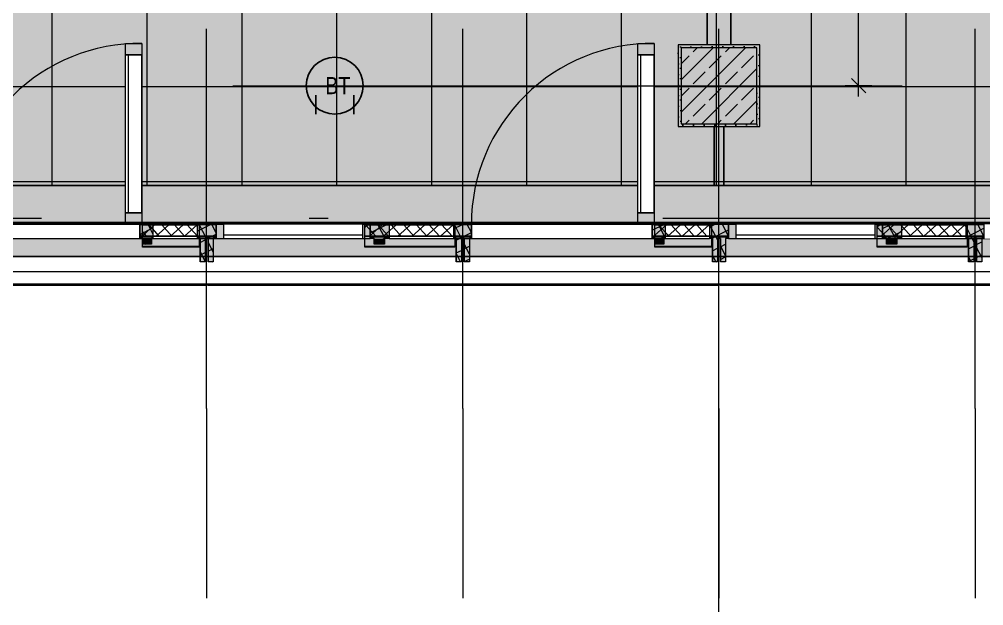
# Model space of a CAD drawing. Header units: metres. Extents: x -22.4 to 53.1, y 133.6 to 157.9.
# Drawn here: x 10.88 to 15.96, y 135.8 to 138.89 of the extents above; entities that cross this region are included whole.
import ezdxf

# ---------------------------------------------------------------- set-up
doc = ezdxf.new("R2010")
doc.units = ezdxf.units.M
doc.header["$MEASUREMENT"] = 0
for name, pattern in [('Achse', [0.0023, 0.0015, -0.0008]), ('Strichlinie_ eng', [0.0023, 0.0015, -0.0008]), ('Strichpunktlinie', [0.006703, 0.003528, -0.001764, 0, -0.001411]), ('Wipeout_Contour', [1, 0, -1])]:
    doc.linetypes.add(name, pattern=pattern)
for name, color, linetype in [('00  Raster', 7, 'Continuous'), ('00  Raster Ausbau', 7, 'Continuous'), ('10  Fassade', 7, 'Continuous'), ('10  Fassade_Deckschraffur', 7, 'Continuous'), ('10  Fassade_Schnittschraffur', 7, 'Continuous'), ('10  Stützen', 7, 'Continuous'), ('10  Stützen_Schnittschraffur', 7, 'Continuous'), ('10  Wand Massiv_Deckschraffur', 7, 'Continuous'), ('10  Wand Massiv_Fenster', 7, 'Continuous'), ('20  TGA - Revi+BT', 7, 'Continuous'), ('40 Bemaßung 1_ 50 Bodenspiegel', 7, 'Continuous'), ('Neubau_20  Boden Aufbauten', 7, 'Continuous'), ('Neubau_20  Boden Aufbauten_Deckschraffur', 7, 'Continuous'), ('Neubau_20  TGA - Revi+BT', 7, 'Continuous'), ('Neubau_20  Wand Leichtbau', 7, 'Continuous'), ('Neubau_20  Wand Leichtbau_Schnittschraffur', 7, 'Continuous'), ('Neubau_20 Wand Leichtbau MIETERAUSBAU', 7, 'Continuous'), ('Neubau_20 Wand Leichtbau MIETERAUSBAU_Schnittschraffur', 7, 'Continuous')]:
    doc.layers.add(name, color=color, linetype=linetype)
doc.styles.add('ERSTELLTER_STIL_2', font='')
doc.styles.get('ERSTELLTER_STIL_2').set_extended_font_data('Arial Narrow')
pattern_1 = [(41.86749, (-110.10794, 75.264664), (-0.033370506, 0.037234518), []), (131.86749, (-110.10794, 75.264664), (0.037234518, 0.033370506), [])]
pattern_2 = [(26.86749, (-110.10794, 75.264664), (-0.027115717, 0.053523246), []), (116.86749, (-110.10794, 75.264664), (0.053523246, 0.027115717), [])]

msp = doc.modelspace()

# ---------------------------------------------------------------- hatches: boundary and pattern name
at = {"layer": '10  Stützen_Schnittschraffur', "linetype": 'Continuous', "lineweight": 0, "true_color": 0xffffff}
h = msp.add_hatch(color=7, dxfattribs=at)
h.paths.add_polyline_path([(14.3534, 138.7549), (14.3534, 138.3249), (14.7834, 138.3249), (14.7834, 138.7549), (14.6309, 138.7549), (14.5059, 138.7549)])
h.paths.add_polyline_path([(14.3684, 138.3399), (14.3684, 138.7399), (14.7684, 138.7399), (14.7684, 138.3399)], flags=0)
at = {"layer": '10  Stützen_Schnittschraffur', "linetype": 'Continuous', "lineweight": 13, "true_color": 0x000100}
h = msp.add_hatch(dxfattribs=at)
h.set_pattern_fill('Gips_0001', color=98, style=0, pattern_type=2)
h.set_pattern_definition([(26.86749, (-110.107942, 75.264664), (-0.0112982155, 0.0223013526), [0, -0.025])])
h.paths.add_polyline_path([(14.3534, 138.7549), (14.3534, 138.3249), (14.7834, 138.3249), (14.7834, 138.7549), (14.6309, 138.7549), (14.5059, 138.7549)])
h.paths.add_polyline_path([(14.3684, 138.3399), (14.3684, 138.7399), (14.7684, 138.7399), (14.7684, 138.3399)], flags=0)
at = {"layer": '10  Stützen_Schnittschraffur', "linetype": 'Continuous', "lineweight": 0, "true_color": 0xffffff}
msp.add_hatch(color=7, dxfattribs=at).paths.add_polyline_path([(14.3684, 138.3399), (14.7684, 138.3399), (14.7684, 138.7399), (14.3684, 138.7399)])
at = {"layer": '10  Stützen_Schnittschraffur', "linetype": 'Continuous', "lineweight": 13, "true_color": 0x000100}
h = msp.add_hatch(dxfattribs=at)
h.set_pattern_fill('Beton__Stahlbeton_0001', color=98, style=0, pattern_type=2)
h.set_pattern_definition([(225, (14.36843, 138.73991), (-0.084853, 0.084853), []), (225, (14.326, 138.78233), (-0.084853, 0.084853), [0.09, -0.03])])
h.paths.add_polyline_path([(14.3684, 138.3399), (14.7684, 138.3399), (14.7684, 138.7399), (14.3684, 138.7399)])
at = {"layer": 'Neubau_20  Boden Aufbauten_Deckschraffur', "linetype": 'Continuous', "lineweight": 0, "true_color": 0xffffff}
msp.add_hatch(color=7, dxfattribs=at).paths.add_polyline_path([(-1.6166, 143.8049), (-1.6166, 143.7049), (4.5184, 143.7049), (4.5184, 143.6799), (7.7559, 143.6799), (7.7559, 143.7049), (7.8809, 143.7049), (7.8809, 138.3249), (7.8434, 138.3249), (7.8434, 138.0149), (7.8809, 138.0149), (7.9772, 138.0149), (24.6034, 138.0149), (24.6034, 140.5199), (24.0034, 140.5199), (24.0034, 143.7899), (30.6509, 143.7899), (30.6509, 143.8049)])
at = {"layer": 'Neubau_20  Boden Aufbauten_Deckschraffur', "linetype": 'Continuous', "lineweight": 18}
h = msp.add_hatch(dxfattribs=at)
h.set_pattern_fill('Verband__Quadrat__50x50__4D', color=6, style=0, pattern_type=2)
h.set_pattern_definition([(360, (14.0547, 142.5352), (2e-07, 0.5), []), (90, (14.0547, 142.5352), (-0.5, 2e-07), [])])
h.paths.add_polyline_path([(-1.6166, 143.8049), (-1.6166, 143.7049), (4.5184, 143.7049), (4.5184, 143.6799), (7.7559, 143.6799), (7.7559, 143.7049), (7.8809, 143.7049), (7.8809, 138.3249), (7.8434, 138.3249), (7.8434, 138.0149), (7.8809, 138.0149), (7.9772, 138.0149), (24.6034, 138.0149), (24.6034, 140.5199), (24.0034, 140.5199), (24.0034, 143.7899), (30.6509, 143.7899), (30.6509, 143.8049)])
at = {"layer": 'Neubau_20 Wand Leichtbau MIETERAUSBAU_Schnittschraffur', "linetype": 'Continuous', "lineweight": 18}
msp.add_hatch(color=9, dxfattribs=at).paths.add_polyline_path([(14.5059, 143.6799), (14.5059, 138.7549), (14.6309, 138.7549), (14.6309, 143.6799)])

# ---------------------------------------------------------------- linework, layer by layer
at = {"layer": '00  Raster Ausbau', "color": 251, "linetype": 'Achse', "lineweight": 18, "ltscale": 1000, "true_color": 0x5f5f5f}
for p, q in [((11.8684, 136.8399), (11.8684, 135.8399)), ((14.5684, 136.8399), (14.5684, 135.8399))]:
    msp.add_line(p, q, dxfattribs=at)
at = {"layer": '00  Raster Ausbau', "color": 9, "linetype": 'Achse', "lineweight": 18, "ltscale": 1000}
for p, q in [((13.2184, 136.8399), (13.2184, 135.8399)), ((15.9184, 136.8399), (15.9184, 135.8399))]:
    msp.add_line(p, q, dxfattribs=at)
at = {"layer": '10  Stützen', "color": 7, "linetype": 'Continuous', "lineweight": 13, "ltscale": 1000, "flags": 128}
msp.add_lwpolyline([(14.5059, 138.7549), (14.3534, 138.7549), (14.3534, 138.3249), (14.7834, 138.3249), (14.7834, 138.7549), (14.6309, 138.7549)], dxfattribs=at)
msp.add_lwpolyline([(14.3684, 138.3399), (14.7684, 138.3399), (14.7684, 138.7399), (14.3684, 138.7399)], close=True, dxfattribs=at)
at = {"layer": '40 Bemaßung 1_ 50 Bodenspiegel', "color": 7, "linetype": 'Continuous', "lineweight": 13, "ltscale": 1000}
for p, q in [((15.3039, 138.5399), (15.3039, 144.1049)), ((15.2664, 138.5774), (15.3414, 138.5024)), ((15.3742, 138.5399), (15.2336, 138.5399)), ((15.3039, 138.4837), (15.3039, 138.5399))]:
    msp.add_line(p, q, dxfattribs=at)
at = {"layer": 'Neubau_20  Boden Aufbauten', "color": 7, "linetype": 'Continuous', "lineweight": 13, "ltscale": 1000, "flags": 128}
msp.add_lwpolyline([(-1.6166, 143.8049), (-1.6166, 143.7049), (4.5184, 143.7049), (4.5184, 143.6799), (7.7559, 143.6799), (7.7559, 143.7049), (7.8809, 143.7049), (7.8809, 138.3249), (7.8434, 138.3249), (7.8434, 138.0149), (7.8809, 138.0149), (7.9772, 138.0149), (24.6034, 138.0149), (24.6034, 140.5199), (24.0034, 140.5199), (24.0034, 143.7899), (30.6509, 143.7899), (30.6509, 143.8049)], close=True, dxfattribs=at)
at = {"layer": 'Neubau_20  TGA - Revi+BT', "color": 1, "linetype": 'Continuous', "lineweight": 25, "ltscale": 1000}
for p, q in [((12.4434, 138.3899), (12.4434, 138.4899)), ((12.6434, 138.3899), (12.6434, 138.4899))]:
    msp.add_line(p, q, dxfattribs=at)
msp.add_circle((12.5434, 138.5399), 0.15, dxfattribs=at)
at = {"layer": 'Neubau_20 Wand Leichtbau MIETERAUSBAU', "color": 7, "linetype": 'Continuous', "lineweight": 25, "ltscale": 1000, "flags": 128}
for points in [[(14.6309, 138.7549), (14.6309, 143.8049)], [(14.5059, 143.6799), (14.5059, 138.7549)]]:
    msp.add_lwpolyline(points, dxfattribs=at)
at = {"layer": 'Neubau_20 Wand Leichtbau MIETERAUSBAU', "color": 7, "linetype": 'Continuous', "lineweight": 13, "ltscale": 1000, "flags": 128}
msp.add_lwpolyline([(14.6309, 138.7549), (14.5059, 138.7549)], dxfattribs=at)

# ---------------------------------------------------------------- texts
at = {"layer": '20  TGA - Revi+BT', "color": 1, "linetype": 'Continuous', "lineweight": 25, "insert": (12.6253, 138.5404), "char_height": 0.09, "attachment_point": 6, "rotation": 359.9998, "style": 'ERSTELLTER_STIL_2'}
msp.add_mtext('\\A1;{\\pqr;\\fArial Narrow|b0|i0|c0|p38;BT }', dxfattribs=at)

# ---------------------------------------------------------------- wipeouts: each hides what was drawn before it
at = {"color": 254, "linetype": 'Wipeout_Contour', "lineweight": 0, "ltscale": 555.427283}
msp.add_wipeout([(24.6034, 137.7447), (3.8184, 137.7447), (3.8184, 137.7417), (24.6034, 137.7417)], dxfattribs=at).dxf.layer = '10  Fassade_Deckschraffur'
at = {"color": 254, "linetype": 'Wipeout_Contour', "lineweight": 0, "ltscale": 554.568883}
msp.add_wipeout([(24.6034, 137.5599), (3.8184, 137.5599), (3.8184, 137.4939), (24.6034, 137.4939)], dxfattribs=at).dxf.layer = '10  Fassade_Deckschraffur'

# ---------------------------------------------------------------- next in the draw order: linework, layer by layer
at = {"layer": '10  Fassade', "color": 7, "linetype": 'Continuous', "lineweight": 18, "ltscale": 1000, "flags": 128}
msp.add_lwpolyline([(24.6034, 137.4939), (3.8184, 137.4939)], dxfattribs=at)

# ---------------------------------------------------------------- next in the draw order: wipeouts: each hides what was drawn before it
at = {"color": 254, "linetype": 'Wipeout_Contour', "lineweight": 0, "ltscale": 556.117024}
msp.add_wipeout([(24.6034, 138.0149), (3.8184, 138.0149), (3.8184, 137.8193), (24.6034, 137.8193)], dxfattribs=at).dxf.layer = '10  Fassade_Deckschraffur'
at = {"color": 254, "linetype": 'Wipeout_Contour', "lineweight": 0, "ltscale": 555.06051}
msp.add_wipeout([(3.8184, 137.7417), (3.8184, 137.5599), (24.6034, 137.5599), (24.6034, 137.7417)], dxfattribs=at).dxf.layer = '10  Fassade_Deckschraffur'

# ---------------------------------------------------------------- next in the draw order: hatches: boundary and pattern name
at = {"layer": '10  Fassade', "linetype": 'Continuous', "lineweight": 0, "true_color": 0xffffff}
for points in [[(11.8284, 137.6899), (11.8284, 137.6929), (11.5294, 137.6929), (11.5294, 137.6899)], [(13.1759, 137.6899), (13.1759, 137.6929), (12.7024, 137.6929), (12.7024, 137.6899)], [(14.5284, 137.6899), (14.5284, 137.6929), (14.2294, 137.6929), (14.2294, 137.6899)], [(15.8759, 137.6899), (15.8759, 137.6929), (15.4024, 137.6929), (15.4024, 137.6899)]]:
    msp.add_hatch(color=7, dxfattribs=at).paths.add_polyline_path(points)
at = {"layer": 'Neubau_20  Wand Leichtbau_Schnittschraffur', "linetype": 'Continuous', "lineweight": 18}
msp.add_hatch(color=9, dxfattribs=at).paths.add_polyline_path([(14.5434, 138.3249), (14.5434, 138.0149), (14.5934, 138.0149), (14.5934, 138.3249)])

# ---------------------------------------------------------------- next in the draw order: linework, layer by layer
at = {"layer": '10  Fassade', "color": 7, "linetype": 'Continuous', "lineweight": 13, "ltscale": 1000}
for p, q in [((11.5774, 137.7049), (11.5294, 137.7049)), ((12.8054, 137.7049), (12.7514, 137.7049)), ((14.2774, 137.7049), (14.2294, 137.7049)), ((15.5054, 137.7049), (15.4514, 137.7049)), ((11.8609, 137.6124), (11.8334, 137.6124)), ((11.9034, 137.6124), (11.8759, 137.6124)), ((13.2109, 137.6124), (13.1834, 137.6124)), ((13.2534, 137.6124), (13.2259, 137.6124)), ((14.5609, 137.6124), (14.5334, 137.6124)), ((14.6034, 137.6124), (14.5759, 137.6124)), ((15.9109, 137.6124), (15.8834, 137.6124)), ((15.9534, 137.6124), (15.9259, 137.6124))]:
    msp.add_line(p, q, dxfattribs=at)
at = {"layer": '10  Fassade', "color": 7, "linetype": 'Continuous', "lineweight": 18, "ltscale": 1000, "flags": 128}
for points in [[(24.6034, 138.0149), (3.8184, 138.0149)], [(24.6034, 137.5599), (3.8184, 137.5599)]]:
    msp.add_lwpolyline(points, dxfattribs=at)
at = {"layer": '10  Fassade', "color": 7, "linetype": 'Strichlinie_ eng', "lineweight": 18, "ltscale": 1000, "flags": 128}
for points in [[(11.5774, 137.7049), (11.5294, 137.7049)], [(12.8054, 137.7049), (12.7514, 137.7049)], [(14.2774, 137.7049), (14.2294, 137.7049)], [(15.5054, 137.7049), (15.4514, 137.7049)], [(11.8609, 137.6124), (11.8334, 137.6124)], [(11.9034, 137.6124), (11.8759, 137.6124)], [(13.2109, 137.6124), (13.1834, 137.6124)], [(13.2534, 137.6124), (13.2259, 137.6124)], [(14.5609, 137.6124), (14.5334, 137.6124)], [(14.6034, 137.6124), (14.5759, 137.6124)], [(15.9109, 137.6124), (15.8834, 137.6124)], [(15.9534, 137.6124), (15.9259, 137.6124)]]:
    msp.add_lwpolyline(points, dxfattribs=at)
at = {"layer": '10  Fassade', "color": 7, "linetype": 'Continuous', "lineweight": 18, "ltscale": 1000, "flags": 128}
for points in [[(11.8284, 137.6899), (11.5294, 137.6899), (11.5294, 137.6929), (11.8284, 137.6929)], [(13.1759, 137.6899), (12.7024, 137.6899), (12.7024, 137.6929), (13.1759, 137.6929)], [(14.5284, 137.6899), (14.2294, 137.6899), (14.2294, 137.6929), (14.5284, 137.6929)], [(15.8759, 137.6899), (15.4024, 137.6899), (15.4024, 137.6929), (15.8759, 137.6929)]]:
    msp.add_lwpolyline(points, close=True, dxfattribs=at)
at = {"layer": '10  Wand Massiv_Fenster', "color": 7, "linetype": 'Continuous', "lineweight": 25, "ltscale": 1000}
for p, q in [((24.6034, 138.0149), (3.8184, 138.0149)), ((24.6034, 137.6399), (3.8184, 137.6399))]:
    msp.add_line(p, q, dxfattribs=at)
at = {"layer": 'Neubau_20  Wand Leichtbau', "color": 7, "linetype": 'Continuous', "lineweight": 25, "ltscale": 1000, "flags": 128}
for points in [[(14.5434, 138.3249), (14.5434, 138.0149)], [(14.5934, 138.0149), (14.5934, 138.3249)]]:
    msp.add_lwpolyline(points, dxfattribs=at)
at = {"layer": 'Neubau_20  Wand Leichtbau', "color": 7, "linetype": 'Continuous', "lineweight": 13, "ltscale": 1000, "flags": 128}
msp.add_lwpolyline([(14.5434, 138.0149), (14.5934, 138.0149)], dxfattribs=at)

# ---------------------------------------------------------------- next in the draw order: wipeouts: each hides what was drawn before it
at = {"color": 254, "linetype": 'Wipeout_Contour', "lineweight": 0, "ltscale": 555.566818}
msp.add_wipeout([(24.6034, 137.8089), (3.8184, 137.8089), (3.8184, 137.7479), (24.6034, 137.7479)], dxfattribs=at).dxf.layer = '10  Fassade_Deckschraffur'
at = {"color": 254, "linetype": 'Wipeout_Contour', "lineweight": 0, "ltscale": 551.602805}
msp.add_wipeout([(11.8632, 137.4939), (9.1732, 137.4939), (9.1732, 137.4899), (11.8632, 137.4899)], dxfattribs=at).dxf.layer = '10  Fassade_Deckschraffur'

# ---------------------------------------------------------------- next in the draw order: linework, layer by layer
at = {"layer": '10  Fassade', "color": 7, "linetype": 'Continuous', "lineweight": 13, "ltscale": 1000}
for p, q in [((11.8759, 137.7349), (11.8609, 137.7349)), ((11.8609, 137.7349), (11.8609, 137.6124)), ((11.8759, 137.7349), (11.8759, 137.6124)), ((13.2109, 137.7349), (13.2109, 137.6124)), ((13.2259, 137.7349), (13.2259, 137.6124)), ((14.5759, 137.7349), (14.5609, 137.7349)), ((14.5609, 137.7349), (14.5609, 137.6124)), ((14.5759, 137.7349), (14.5759, 137.6124)), ((15.9109, 137.7349), (15.9109, 137.6124)), ((15.9259, 137.7349), (15.9259, 137.6124))]:
    msp.add_line(p, q, dxfattribs=at)
at = {"layer": '10  Fassade', "color": 7, "linetype": 'Continuous', "lineweight": 18, "ltscale": 1000, "flags": 128}
for points in [[(24.6034, 137.7479), (3.8184, 137.7479)], [(24.6034, 137.7447), (3.8184, 137.7447)], [(24.6034, 137.7417), (3.8184, 137.7417)]]:
    msp.add_lwpolyline(points, dxfattribs=at)
at = {"layer": '10  Fassade', "color": 7, "linetype": 'Strichlinie_ eng', "lineweight": 18, "ltscale": 1000, "flags": 128}
for points in [[(3.8184, 137.7349), (4.6804, 137.7349), (5.1184, 137.7349), (6.1509, 137.7349), (6.4684, 137.7349), (7.3804, 137.7349), (7.8184, 137.7349), (8.8509, 137.7349), (9.1684, 137.7349), (10.0804, 137.7349), (10.5184, 137.7349), (11.5509, 137.7349), (11.8684, 137.7349), (12.7804, 137.7349), (13.2184, 137.7349), (14.2509, 137.7349), (14.5684, 137.7349), (15.4804, 137.7349), (15.9184, 137.7349), (16.9509, 137.7349), (17.2684, 137.7349), (18.1804, 137.7349), (18.6184, 137.7349), (19.6509, 137.7349), (19.9684, 137.7349), (20.8804, 137.7349), (21.3184, 137.7349), (22.3509, 137.7349), (22.6684, 137.7349), (23.5804, 137.7349), (24.0184, 137.7349), (24.6034, 137.7349)], [(11.5294, 137.7049), (11.5294, 137.7349)], [(11.5774, 137.7349), (11.5774, 137.7049)], [(11.8334, 137.6124), (11.8334, 137.7349)], [(11.8609, 137.7349), (11.8609, 137.6124)], [(11.8759, 137.6124), (11.8759, 137.7349)], [(11.9034, 137.7349), (11.9034, 137.6124)], [(12.7514, 137.7049), (12.7514, 137.7349)], [(12.8054, 137.7349), (12.8054, 137.7049)], [(13.1834, 137.6124), (13.1834, 137.7349)], [(13.2109, 137.7349), (13.2109, 137.6124)], [(13.2259, 137.6124), (13.2259, 137.7349)], [(13.2534, 137.7349), (13.2534, 137.6124)], [(14.2294, 137.7049), (14.2294, 137.7349)], [(14.2774, 137.7349), (14.2774, 137.7049)], [(14.5334, 137.6124), (14.5334, 137.7349)], [(14.5609, 137.7349), (14.5609, 137.6124)], [(14.5759, 137.6124), (14.5759, 137.7349)], [(14.6034, 137.7349), (14.6034, 137.6124)], [(15.4514, 137.7049), (15.4514, 137.7349)], [(15.5054, 137.7349), (15.5054, 137.7049)], [(15.8834, 137.6124), (15.8834, 137.7349)], [(15.9109, 137.7349), (15.9109, 137.6124)], [(15.9259, 137.6124), (15.9259, 137.7349)], [(15.9534, 137.7349), (15.9534, 137.6124)]]:
    msp.add_lwpolyline(points, dxfattribs=at)
at = {"layer": '10  Fassade', "color": 7, "linetype": 'Continuous', "lineweight": 13, "ltscale": 1000, "flags": 128}
for points in [[(13.2259, 137.7349), (13.2184, 137.7349), (13.2109, 137.7349)], [(15.9259, 137.7349), (15.9184, 137.7349), (15.9109, 137.7349)]]:
    msp.add_lwpolyline(points, dxfattribs=at)

# ---------------------------------------------------------------- next in the draw order: wipeouts: each hides what was drawn before it
at = {"color": 254, "linetype": 'Wipeout_Contour', "lineweight": 0, "ltscale": 555.697817}
msp.add_wipeout([(3.8184, 137.8089), (24.6034, 137.8089), (24.6034, 137.8139), (3.8184, 137.8139)], dxfattribs=at).dxf.layer = '10  Fassade_Deckschraffur'
at = {"color": 254, "linetype": 'Wipeout_Contour', "lineweight": 0, "ltscale": 552.531047}
msp.add_wipeout([(14.5632, 137.4939), (11.8732, 137.4939), (11.8732, 137.4899), (14.5632, 137.4899)], dxfattribs=at).dxf.layer = '10  Fassade_Deckschraffur'

# ---------------------------------------------------------------- next in the draw order: linework, layer by layer
at = {"layer": '10  Fassade', "color": 7, "linetype": 'Continuous', "lineweight": 25, "ltscale": 1000, "flags": 128}
for points in [[(9.1732, 137.4939), (11.8632, 137.4939)], [(9.1732, 137.4899), (11.8632, 137.4899)], [(11.8632, 137.4899), (11.8632, 137.4939)], [(11.8732, 137.4899), (11.8732, 137.4939)]]:
    msp.add_lwpolyline(points, dxfattribs=at)

# ---------------------------------------------------------------- next in the draw order: wipeouts: each hides what was drawn before it
at = {"color": 254, "linetype": 'Wipeout_Contour', "lineweight": 0, "ltscale": 555.718507}
msp.add_wipeout([(3.8184, 137.8193), (3.8184, 137.8139), (24.6034, 137.8139), (24.6034, 137.8193)], dxfattribs=at).dxf.layer = '10  Fassade_Deckschraffur'
at = {"color": 254, "linetype": 'Wipeout_Contour', "lineweight": 0, "ltscale": 553.668424}
msp.add_wipeout([(17.2632, 137.4939), (14.5732, 137.4939), (14.5732, 137.4899), (17.2632, 137.4899)], dxfattribs=at).dxf.layer = '10  Fassade_Deckschraffur'

# ---------------------------------------------------------------- next in the draw order: hatches: boundary and pattern name
at = {"layer": '10  Wand Massiv_Deckschraffur', "linetype": 'Continuous', "lineweight": 0, "true_color": 0xffffff}
msp.add_hatch(color=7, dxfattribs=at).paths.add_polyline_path([(3.8184, 137.6399), (24.6034, 137.6399), (24.6034, 137.8399), (24.6034, 138.0149), (3.8184, 138.0149), (3.8184, 137.8399)])

# ---------------------------------------------------------------- next in the draw order: linework, layer by layer
at = {"layer": '00  Raster', "color": 5, "linetype": 'Strichpunktlinie', "lineweight": 13, "ltscale": 1000}
msp.add_line((14.5684, 133.7291), (14.5684, 155.8899), dxfattribs=at)
at = {"layer": '00  Raster Ausbau', "color": 251, "linetype": 'Achse', "lineweight": 18, "ltscale": 1000, "true_color": 0x5f5f5f}
for p, q in [((11.8684, 137.8399), (11.8684, 138.8399)), ((14.5684, 137.8399), (14.5684, 138.8399)), ((11.8684, 136.8399), (11.8684, 137.8399)), ((14.5684, 136.8399), (14.5684, 137.8399))]:
    msp.add_line(p, q, dxfattribs=at)
at = {"layer": '00  Raster Ausbau', "color": 9, "linetype": 'Achse', "lineweight": 18, "ltscale": 1000}
for p, q in [((13.2184, 137.8399), (13.2184, 138.8399)), ((15.9184, 137.8399), (15.9184, 138.8399)), ((13.2184, 136.8399), (13.2184, 137.8399)), ((15.9184, 136.8399), (15.9184, 137.8399))]:
    msp.add_line(p, q, dxfattribs=at)
at = {"layer": '10  Fassade', "color": 7, "linetype": 'Strichpunktlinie', "lineweight": 13, "ltscale": 1000}
msp.add_line((24.6034, 137.8399), (3.8184, 137.8399), dxfattribs=at)
at = {"layer": '10  Fassade', "color": 7, "linetype": 'Continuous', "lineweight": 18, "ltscale": 1000, "flags": 128}
for points in [[(24.6034, 137.8193), (3.8184, 137.8193)], [(24.6034, 137.8139), (3.8184, 137.8139)], [(24.6034, 137.8089), (3.8184, 137.8089)]]:
    msp.add_lwpolyline(points, dxfattribs=at)
at = {"layer": '10  Fassade', "color": 7, "linetype": 'Strichlinie_ eng', "lineweight": 18, "ltscale": 1000, "flags": 128}
msp.add_lwpolyline([(3.8184, 137.8099), (4.6804, 137.8099), (5.1184, 137.8099), (6.1509, 137.8099), (6.4684, 137.8099), (7.3804, 137.8099), (7.8184, 137.8099), (8.8509, 137.8099), (9.1684, 137.8099), (10.0804, 137.8099), (10.5184, 137.8099), (11.5509, 137.8099), (11.8684, 137.8099), (12.7804, 137.8099), (13.2184, 137.8099), (14.2509, 137.8099), (14.5684, 137.8099), (15.4804, 137.8099), (15.9184, 137.8099), (16.9509, 137.8099), (17.2684, 137.8099), (18.1804, 137.8099), (18.6184, 137.8099), (19.6509, 137.8099), (19.9684, 137.8099), (20.8804, 137.8099), (21.3184, 137.8099), (22.3509, 137.8099), (22.6684, 137.8099), (23.5804, 137.8099), (24.0184, 137.8099), (24.6034, 137.8099)], dxfattribs=at)
at = {"layer": '10  Fassade', "color": 7, "linetype": 'Continuous', "lineweight": 25, "ltscale": 1000, "flags": 128}
for points in [[(11.8732, 137.4939), (14.5632, 137.4939)], [(11.8732, 137.4899), (14.5632, 137.4899)], [(14.5632, 137.4899), (14.5632, 137.4939)], [(14.5732, 137.4939), (17.2632, 137.4939)], [(14.5732, 137.4899), (14.5732, 137.4939)], [(14.5732, 137.4899), (17.2632, 137.4899)]]:
    msp.add_lwpolyline(points, dxfattribs=at)

# ---------------------------------------------------------------- next in the draw order: wipeouts: each hides what was drawn before it
at = {"color": 254, "linetype": 'Wipeout_Contour', "lineweight": 0, "ltscale": 552.862385}
msp.add_wipeout([(11.5164, 137.8099), (10.5634, 137.8099), (10.5634, 137.7349), (11.5164, 137.7349)], dxfattribs=at).dxf.layer = '10  Fassade_Deckschraffur'
at = {"color": 254, "linetype": 'Wipeout_Contour', "lineweight": 0, "ltscale": 553.077528}
msp.add_wipeout([(11.8184, 137.8099), (11.5854, 137.8099), (11.5854, 137.7349), (11.8184, 137.7349)], dxfattribs=at).dxf.layer = '10  Fassade_Deckschraffur'
at = {"color": 254, "linetype": 'Wipeout_Contour', "lineweight": 0, "ltscale": 553.295611}
msp.add_wipeout([(12.7304, 137.8099), (11.9184, 137.8099), (11.9184, 137.7349), (12.7304, 137.7349)], dxfattribs=at).dxf.layer = '10  Fassade_Deckschraffur'
at = {"color": 254, "linetype": 'Wipeout_Contour', "lineweight": 0, "ltscale": 553.541045}
msp.add_wipeout([(13.1684, 137.8099), (12.8304, 137.8099), (12.8304, 137.7349), (13.1684, 137.7349)], dxfattribs=at).dxf.layer = '10  Fassade_Deckschraffur'
at = {"color": 254, "linetype": 'Wipeout_Contour', "lineweight": 0, "ltscale": 553.82952}
msp.add_wipeout([(14.2164, 137.8099), (13.2634, 137.8099), (13.2634, 137.7349), (14.2164, 137.7349)], dxfattribs=at).dxf.layer = '10  Fassade_Deckschraffur'
at = {"color": 254, "linetype": 'Wipeout_Contour', "lineweight": 0, "ltscale": 554.096012}
msp.add_wipeout([(14.5184, 137.8099), (14.2854, 137.8099), (14.2854, 137.7349), (14.5184, 137.7349)], dxfattribs=at).dxf.layer = '10  Fassade_Deckschraffur'
at = {"color": 254, "linetype": 'Wipeout_Contour', "lineweight": 0, "ltscale": 554.362119}
msp.add_wipeout([(15.4304, 137.8099), (14.6184, 137.8099), (14.6184, 137.7349), (15.4304, 137.7349)], dxfattribs=at).dxf.layer = '10  Fassade_Deckschraffur'
at = {"color": 254, "linetype": 'Wipeout_Contour', "lineweight": 0, "ltscale": 554.659729}
msp.add_wipeout([(15.8684, 137.8099), (15.5304, 137.8099), (15.5304, 137.7349), (15.8684, 137.7349)], dxfattribs=at).dxf.layer = '10  Fassade_Deckschraffur'
at = {"color": 254, "linetype": 'Wipeout_Contour', "lineweight": 0, "ltscale": 555.005168}
msp.add_wipeout([(16.9164, 137.8099), (15.9634, 137.8099), (15.9634, 137.7349), (16.9164, 137.7349)], dxfattribs=at).dxf.layer = '10  Fassade_Deckschraffur'
at = {"color": 254, "linetype": 'Wipeout_Contour', "lineweight": 0, "ltscale": 555.051946}
msp.add_wipeout([(11.4412, 137.8699), (11.5262, 137.8699), (11.5262, 138.7025), (11.4412, 138.7025)], dxfattribs=at).dxf.layer = '10  Fassade_Schnittschraffur'
at = {"color": 254, "linetype": 'Wipeout_Contour', "lineweight": 0, "ltscale": 556.049789}
msp.add_wipeout([(14.1412, 137.8699), (14.2262, 137.8699), (14.2262, 138.7025), (14.1412, 138.7025)], dxfattribs=at).dxf.layer = '10  Fassade_Schnittschraffur'

# ---------------------------------------------------------------- next in the draw order: hatches: boundary and pattern name
at = {"layer": '10  Fassade', "linetype": 'Continuous', "lineweight": 0, "true_color": 0xffffff}
for points in [[(11.8284, 137.8079), (11.8284, 137.8099), (11.5294, 137.8099), (11.5294, 137.8079)], [(13.1759, 137.8079), (13.1759, 137.8099), (12.7024, 137.8099), (12.7024, 137.8079)], [(14.5284, 137.8079), (14.5284, 137.8099), (14.2294, 137.8099), (14.2294, 137.8079)]]:
    msp.add_hatch(color=7, dxfattribs=at).paths.add_polyline_path(points)
at = {"layer": '10  Fassade', "linetype": 'Continuous', "lineweight": 13, "true_color": 0x000100}
h = msp.add_hatch(dxfattribs=at)
h.set_pattern_fill('Dämmung__hart_2_0001', color=98, style=0, pattern_type=2)
h.set_pattern_definition(pattern_1)
h.paths.add_polyline_path([(11.8284, 137.7479), (11.8284, 137.8079), (11.5294, 137.8079), (11.5294, 137.7479)])
h = msp.add_hatch(dxfattribs=at)
h.set_pattern_fill('Dämmung__hart_2_0001', color=98, style=0, pattern_type=2)
h.set_pattern_definition(pattern_1)
h.paths.add_polyline_path([(13.1759, 137.7479), (13.1759, 137.8079), (12.7024, 137.8079), (12.7024, 137.7479)])
h = msp.add_hatch(dxfattribs=at)
h.set_pattern_fill('Dämmung__hart_2_0001', color=98, style=0, pattern_type=2)
h.set_pattern_definition(pattern_1)
h.paths.add_polyline_path([(14.5284, 137.7479), (14.5284, 137.8079), (14.2294, 137.8079), (14.2294, 137.7479)])
at = {"layer": '10  Fassade_Schnittschraffur', "linetype": 'Continuous', "lineweight": 0, "true_color": 0xffffff}
for points in [[(11.4412, 138.7025), (11.5262, 138.7025), (11.5262, 138.7625), (11.4412, 138.7625)], [(14.1412, 138.7025), (14.2262, 138.7025), (14.2262, 138.7625), (14.1412, 138.7625)], [(11.4412, 137.8099), (11.5262, 137.8099), (11.5262, 137.8699), (11.4412, 137.8699)], [(14.1412, 137.8099), (14.2262, 137.8099), (14.2262, 137.8699), (14.1412, 137.8699)], [(11.5162, 137.8099), (11.5162, 137.7349), (11.5164, 137.8099)], [(11.5164, 137.7349), (11.5294, 137.7349), (11.5774, 137.7349), (11.5854, 137.7349), (11.5854, 137.8099), (11.5164, 137.8099)], [(11.8184, 137.7349), (11.8334, 137.7349), (11.8609, 137.7349), (11.8759, 137.7349), (11.9034, 137.7349), (11.9184, 137.7349), (11.9184, 137.8099), (11.8184, 137.8099)], [(11.9184, 137.8099), (11.9184, 137.7349), (11.9186, 137.8099)], [(12.7302, 137.8099), (12.7302, 137.7349), (12.7304, 137.8099)], [(12.7304, 137.7349), (12.7514, 137.7349), (12.8054, 137.7349), (12.8304, 137.7349), (12.8304, 137.8099), (12.7304, 137.8099)], [(13.2109, 137.7349), (13.2184, 137.7349), (13.2259, 137.7349), (13.2534, 137.7349), (13.2634, 137.7349), (13.2634, 137.8099), (13.1684, 137.8099), (13.1684, 137.7349)], [(13.2634, 137.8099), (13.2634, 137.7349), (13.2636, 137.8099)], [(14.2162, 137.8099), (14.2162, 137.7349), (14.2164, 137.8099)], [(14.2164, 137.7349), (14.2294, 137.7349), (14.2774, 137.7349), (14.2854, 137.7349), (14.2854, 137.8099), (14.2164, 137.8099)], [(14.5184, 137.7349), (14.5334, 137.7349), (14.5609, 137.7349), (14.5759, 137.7349), (14.6034, 137.7349), (14.6184, 137.7349), (14.6184, 137.8099), (14.5184, 137.8099)], [(14.6184, 137.8099), (14.6184, 137.7349), (14.6186, 137.8099)], [(15.4302, 137.8099), (15.4302, 137.7349), (15.4304, 137.8099)], [(15.4304, 137.7349), (15.4514, 137.7349), (15.5054, 137.7349), (15.5304, 137.7349), (15.5304, 137.8099), (15.4304, 137.8099)], [(15.9109, 137.7349), (15.9184, 137.7349), (15.9259, 137.7349), (15.9534, 137.7349), (15.9634, 137.7349), (15.9634, 137.8099), (15.8684, 137.8099), (15.8684, 137.7349)], [(11.5294, 137.7349), (11.5294, 137.7049), (11.5774, 137.7049), (11.5774, 137.7349)], [(11.8334, 137.6124), (11.8609, 137.6124), (11.8609, 137.7349), (11.8334, 137.7349)], [(11.9034, 137.6124), (11.9034, 137.7349), (11.8759, 137.7349), (11.8759, 137.6124)], [(12.7514, 137.7049), (12.8054, 137.7049), (12.8054, 137.7349), (12.7514, 137.7349)], [(13.1834, 137.7349), (13.1834, 137.6124), (13.2109, 137.6124), (13.2109, 137.7349)], [(13.2534, 137.6124), (13.2534, 137.7349), (13.2259, 137.7349), (13.2259, 137.6124)], [(14.2294, 137.7349), (14.2294, 137.7049), (14.2774, 137.7049), (14.2774, 137.7349)], [(14.5334, 137.6124), (14.5609, 137.6124), (14.5609, 137.7349), (14.5334, 137.7349)], [(14.6034, 137.6124), (14.6034, 137.7349), (14.5759, 137.7349), (14.5759, 137.6124)], [(15.4514, 137.7049), (15.5054, 137.7049), (15.5054, 137.7349), (15.4514, 137.7349)], [(15.8834, 137.7349), (15.8834, 137.6124), (15.9109, 137.6124), (15.9109, 137.7349)], [(15.9534, 137.6124), (15.9534, 137.7349), (15.9259, 137.7349), (15.9259, 137.6124)]]:
    msp.add_hatch(color=7, dxfattribs=at).paths.add_polyline_path(points)
at = {"layer": '10  Fassade_Schnittschraffur', "linetype": 'Continuous', "lineweight": 13, "true_color": 0x000100}
h = msp.add_hatch(dxfattribs=at)
h.set_pattern_fill('Dämmung__hart_1_0001', color=98, style=0, pattern_type=2)
h.set_pattern_definition(pattern_2)
h.paths.add_polyline_path([(11.5164, 137.7349), (11.5294, 137.7349), (11.5774, 137.7349), (11.5854, 137.7349), (11.5854, 137.8099), (11.5164, 137.8099)])
h = msp.add_hatch(dxfattribs=at)
h.set_pattern_fill('Dämmung__hart_1_0001', color=98, style=0, pattern_type=2)
h.set_pattern_definition(pattern_2)
h.paths.add_polyline_path([(11.8184, 137.7349), (11.8334, 137.7349), (11.8609, 137.7349), (11.8759, 137.7349), (11.9034, 137.7349), (11.9184, 137.7349), (11.9184, 137.8099), (11.8184, 137.8099)])
h = msp.add_hatch(dxfattribs=at)
h.set_pattern_fill('Dämmung__hart_1_0001', color=98, style=0, pattern_type=2)
h.set_pattern_definition(pattern_2)
h.paths.add_polyline_path([(12.7304, 137.7349), (12.7514, 137.7349), (12.8054, 137.7349), (12.8304, 137.7349), (12.8304, 137.8099), (12.7304, 137.8099)])
h = msp.add_hatch(dxfattribs=at)
h.set_pattern_fill('Dämmung__hart_1_0001', color=98, style=0, pattern_type=2)
h.set_pattern_definition(pattern_2)
h.paths.add_polyline_path([(13.2109, 137.7349), (13.2184, 137.7349), (13.2259, 137.7349), (13.2534, 137.7349), (13.2634, 137.7349), (13.2634, 137.8099), (13.1684, 137.8099), (13.1684, 137.7349)])
h = msp.add_hatch(dxfattribs=at)
h.set_pattern_fill('Dämmung__hart_1_0001', color=98, style=0, pattern_type=2)
h.set_pattern_definition(pattern_2)
h.paths.add_polyline_path([(14.2164, 137.7349), (14.2294, 137.7349), (14.2774, 137.7349), (14.2854, 137.7349), (14.2854, 137.8099), (14.2164, 137.8099)])
h = msp.add_hatch(dxfattribs=at)
h.set_pattern_fill('Dämmung__hart_1_0001', color=98, style=0, pattern_type=2)
h.set_pattern_definition(pattern_2)
h.paths.add_polyline_path([(14.5184, 137.7349), (14.5334, 137.7349), (14.5609, 137.7349), (14.5759, 137.7349), (14.6034, 137.7349), (14.6184, 137.7349), (14.6184, 137.8099), (14.5184, 137.8099)])
h = msp.add_hatch(dxfattribs=at)
h.set_pattern_fill('Dämmung__hart_1_0001', color=98, style=0, pattern_type=2)
h.set_pattern_definition(pattern_2)
h.paths.add_polyline_path([(15.4304, 137.7349), (15.4514, 137.7349), (15.5054, 137.7349), (15.5304, 137.7349), (15.5304, 137.8099), (15.4304, 137.8099)])
h = msp.add_hatch(dxfattribs=at)
h.set_pattern_fill('Dämmung__hart_1_0001', color=98, style=0, pattern_type=2)
h.set_pattern_definition(pattern_2)
h.paths.add_polyline_path([(15.9109, 137.7349), (15.9184, 137.7349), (15.9259, 137.7349), (15.9534, 137.7349), (15.9634, 137.7349), (15.9634, 137.8099), (15.8684, 137.8099), (15.8684, 137.7349)])
h = msp.add_hatch(dxfattribs=at)
h.set_pattern_fill('Dämmung__hart_1_0001', color=98, style=0, pattern_type=2)
h.set_pattern_definition(pattern_2)
h.paths.add_polyline_path([(11.5294, 137.7349), (11.5294, 137.7049), (11.5774, 137.7049), (11.5774, 137.7349)])
h = msp.add_hatch(dxfattribs=at)
h.set_pattern_fill('Dämmung__hart_1_0001', color=98, style=0, pattern_type=2)
h.set_pattern_definition(pattern_2)
h.paths.add_polyline_path([(11.8334, 137.6124), (11.8609, 137.6124), (11.8609, 137.7349), (11.8334, 137.7349)])
h = msp.add_hatch(dxfattribs=at)
h.set_pattern_fill('Dämmung__hart_1_0001', color=98, style=0, pattern_type=2)
h.set_pattern_definition(pattern_2)
h.paths.add_polyline_path([(11.9034, 137.6124), (11.9034, 137.7349), (11.8759, 137.7349), (11.8759, 137.6124)])
h = msp.add_hatch(dxfattribs=at)
h.set_pattern_fill('Dämmung__hart_1_0001', color=98, style=0, pattern_type=2)
h.set_pattern_definition(pattern_2)
h.paths.add_polyline_path([(12.7514, 137.7049), (12.8054, 137.7049), (12.8054, 137.7349), (12.7514, 137.7349)])
h = msp.add_hatch(dxfattribs=at)
h.set_pattern_fill('Dämmung__hart_1_0001', color=98, style=0, pattern_type=2)
h.set_pattern_definition(pattern_2)
h.paths.add_polyline_path([(13.1834, 137.7349), (13.1834, 137.6124), (13.2109, 137.6124), (13.2109, 137.7349)])
h = msp.add_hatch(dxfattribs=at)
h.set_pattern_fill('Dämmung__hart_1_0001', color=98, style=0, pattern_type=2)
h.set_pattern_definition(pattern_2)
h.paths.add_polyline_path([(13.2534, 137.6124), (13.2534, 137.7349), (13.2259, 137.7349), (13.2259, 137.6124)])
h = msp.add_hatch(dxfattribs=at)
h.set_pattern_fill('Dämmung__hart_1_0001', color=98, style=0, pattern_type=2)
h.set_pattern_definition(pattern_2)
h.paths.add_polyline_path([(14.2294, 137.7349), (14.2294, 137.7049), (14.2774, 137.7049), (14.2774, 137.7349)])
h = msp.add_hatch(dxfattribs=at)
h.set_pattern_fill('Dämmung__hart_1_0001', color=98, style=0, pattern_type=2)
h.set_pattern_definition(pattern_2)
h.paths.add_polyline_path([(14.5334, 137.6124), (14.5609, 137.6124), (14.5609, 137.7349), (14.5334, 137.7349)])
h = msp.add_hatch(dxfattribs=at)
h.set_pattern_fill('Dämmung__hart_1_0001', color=98, style=0, pattern_type=2)
h.set_pattern_definition(pattern_2)
h.paths.add_polyline_path([(14.6034, 137.6124), (14.6034, 137.7349), (14.5759, 137.7349), (14.5759, 137.6124)])
h = msp.add_hatch(dxfattribs=at)
h.set_pattern_fill('Dämmung__hart_1_0001', color=98, style=0, pattern_type=2)
h.set_pattern_definition(pattern_2)
h.paths.add_polyline_path([(15.4514, 137.7049), (15.5054, 137.7049), (15.5054, 137.7349), (15.4514, 137.7349)])
h = msp.add_hatch(dxfattribs=at)
h.set_pattern_fill('Dämmung__hart_1_0001', color=98, style=0, pattern_type=2)
h.set_pattern_definition(pattern_2)
h.paths.add_polyline_path([(15.8834, 137.7349), (15.8834, 137.6124), (15.9109, 137.6124), (15.9109, 137.7349)])
h = msp.add_hatch(dxfattribs=at)
h.set_pattern_fill('Dämmung__hart_1_0001', color=98, style=0, pattern_type=2)
h.set_pattern_definition(pattern_2)
h.paths.add_polyline_path([(15.9534, 137.6124), (15.9534, 137.7349), (15.9259, 137.7349), (15.9259, 137.6124)])

# ---------------------------------------------------------------- next in the draw order: linework, layer by layer
at = {"layer": '00  Raster', "color": 7, "linetype": 'Strichpunktlinie', "lineweight": 13, "ltscale": 1000}
msp.add_line((-22.0094, 138.5399), (33.1556, 138.5399), dxfattribs=at)
at = {"layer": '10  Fassade', "color": 7, "linetype": 'Continuous', "lineweight": 18, "ltscale": 1000}
for p, q in [((11.4412, 137.8699), (11.4412, 138.7025)), ((11.4562, 137.8699), (11.4562, 138.7025)), ((11.5262, 137.8699), (11.5262, 138.7025)), ((14.1412, 137.8699), (14.1412, 138.7025)), ((14.1562, 137.8699), (14.1562, 138.7025)), ((14.2262, 137.8699), (14.2262, 138.7025))]:
    msp.add_line(p, q, dxfattribs=at)
at = {"layer": '10  Fassade', "color": 7, "linetype": 'Continuous', "lineweight": 13, "ltscale": 1000}
for p, q in [((11.5164, 137.8099), (11.5164, 137.7349)), ((11.5854, 137.8099), (11.5164, 137.8099)), ((11.5854, 137.8099), (11.5854, 137.7349)), ((11.9184, 137.8099), (11.8184, 137.8099)), ((11.8184, 137.8099), (11.8184, 137.7349)), ((11.9184, 137.8099), (11.9184, 137.7349)), ((12.7304, 137.8099), (12.7304, 137.7349)), ((12.8304, 137.8099), (12.7304, 137.8099)), ((12.8304, 137.8099), (12.8304, 137.7349)), ((13.1684, 137.8099), (13.1684, 137.7349)), ((13.2634, 137.8099), (13.1684, 137.8099)), ((13.2634, 137.8099), (13.2634, 137.7349)), ((14.2164, 137.8099), (14.2164, 137.7349)), ((14.2854, 137.8099), (14.2164, 137.8099)), ((14.2854, 137.8099), (14.2854, 137.7349)), ((14.6184, 137.8099), (14.5184, 137.8099)), ((14.5184, 137.8099), (14.5184, 137.7349)), ((14.6184, 137.8099), (14.6184, 137.7349)), ((15.5304, 137.8099), (15.4304, 137.8099)), ((15.4304, 137.8099), (15.4304, 137.7349)), ((15.5304, 137.8099), (15.5304, 137.7349)), ((15.9634, 137.8099), (15.8684, 137.8099)), ((15.8684, 137.8099), (15.8684, 137.7349)), ((15.9634, 137.8099), (15.9634, 137.7349)), ((11.5294, 137.7349), (11.5164, 137.7349)), ((11.5294, 137.7349), (11.5294, 137.7049)), ((11.5854, 137.7349), (11.5774, 137.7349)), ((11.5774, 137.7349), (11.5774, 137.7049)), ((11.8334, 137.7349), (11.8184, 137.7349)), ((11.8334, 137.7349), (11.8334, 137.6124)), ((11.9184, 137.7349), (11.9034, 137.7349)), ((11.9034, 137.7349), (11.9034, 137.6124)), ((12.7514, 137.7349), (12.7304, 137.7349)), ((12.7514, 137.7349), (12.7514, 137.7049)), ((12.8054, 137.7349), (12.8054, 137.7049)), ((12.8304, 137.7349), (12.8054, 137.7349)), ((13.1834, 137.7349), (13.1684, 137.7349)), ((13.1834, 137.7349), (13.1834, 137.6124)), ((13.2634, 137.7349), (13.2534, 137.7349)), ((13.2534, 137.7349), (13.2534, 137.6124)), ((14.2294, 137.7349), (14.2164, 137.7349)), ((14.2294, 137.7349), (14.2294, 137.7049)), ((14.2854, 137.7349), (14.2774, 137.7349)), ((14.2774, 137.7349), (14.2774, 137.7049)), ((14.5334, 137.7349), (14.5184, 137.7349)), ((14.5334, 137.7349), (14.5334, 137.6124)), ((14.6184, 137.7349), (14.6034, 137.7349)), ((14.6034, 137.7349), (14.6034, 137.6124)), ((15.4514, 137.7349), (15.4304, 137.7349)), ((15.4514, 137.7349), (15.4514, 137.7049)), ((15.5054, 137.7349), (15.5054, 137.7049)), ((15.5304, 137.7349), (15.5054, 137.7349)), ((15.8834, 137.7349), (15.8684, 137.7349)), ((15.8834, 137.7349), (15.8834, 137.6124)), ((15.9634, 137.7349), (15.9534, 137.7349)), ((15.9534, 137.7349), (15.9534, 137.6124))]:
    msp.add_line(p, q, dxfattribs=at)
at = {"layer": '10  Fassade', "color": 7, "linetype": 'Continuous', "lineweight": 18, "ltscale": 1000, "flags": 128}
for points in [[(11.4412, 138.7025), (11.4412, 138.7625), (11.5262, 138.7625), (11.5262, 138.7025)], [(14.1412, 138.7025), (14.1412, 138.7625), (14.2262, 138.7625), (14.2262, 138.7025)], [(11.4412, 137.8699), (11.4412, 138.7025), (11.5262, 138.7025), (11.5262, 137.8699)], [(14.1412, 137.8699), (14.1412, 138.7025), (14.2262, 138.7025), (14.2262, 137.8699)], [(11.4412, 137.8099), (11.4412, 137.8699), (11.5262, 137.8699), (11.5262, 137.8099)], [(14.1412, 137.8099), (14.1412, 137.8699), (14.2262, 137.8699), (14.2262, 137.8099)], [(11.5164, 137.8099), (11.5162, 137.7349)], [(11.8284, 137.8079), (11.5294, 137.8079), (11.5294, 137.8099), (11.8284, 137.8099)], [(11.8284, 137.7479), (11.5294, 137.7479), (11.5294, 137.8079), (11.8284, 137.8079)], [(11.9184, 137.7349), (11.9189, 137.7349), (11.9186, 137.8099)], [(13.1759, 137.8079), (12.7024, 137.8079), (12.7024, 137.8099), (13.1759, 137.8099)], [(13.1759, 137.7479), (12.7024, 137.7479), (12.7024, 137.8079), (13.1759, 137.8079)], [(12.7304, 137.8099), (12.7302, 137.7349)], [(13.2634, 137.7349), (13.2636, 137.8099)], [(14.2164, 137.8099), (14.2162, 137.7349)], [(14.5284, 137.8079), (14.2294, 137.8079), (14.2294, 137.8099), (14.5284, 137.8099)], [(14.5284, 137.7479), (14.2294, 137.7479), (14.2294, 137.8079), (14.5284, 137.8079)], [(14.6184, 137.7349), (14.6189, 137.7349), (14.6186, 137.8099)], [(15.4304, 137.8099), (15.4302, 137.7349)], [(11.8284, 137.6929), (11.5294, 137.6929), (11.5294, 137.7479), (11.8284, 137.7479)], [(13.1759, 137.6929), (12.7024, 137.6929), (12.7024, 137.7479), (13.1759, 137.7479)], [(14.5284, 137.6929), (14.2294, 137.6929), (14.2294, 137.7479), (14.5284, 137.7479)]]:
    msp.add_lwpolyline(points, close=True, dxfattribs=at)
for points in [[(10.5634, 137.8099), (11.5164, 137.8099)], [(11.5854, 137.8099), (11.8184, 137.8099)], [(11.9184, 137.8099), (12.7304, 137.8099)], [(12.8304, 137.8099), (13.1684, 137.8099)], [(13.2634, 137.8099), (14.2164, 137.8099)], [(14.2854, 137.8099), (14.5184, 137.8099)], [(14.6184, 137.8099), (15.4304, 137.8099)], [(15.5304, 137.8099), (15.8684, 137.8099)], [(10.5634, 137.7349), (11.5164, 137.7349)], [(11.5854, 137.7349), (11.8184, 137.7349)], [(11.9184, 137.7349), (12.7304, 137.7349)], [(12.8304, 137.7349), (13.1684, 137.7349)], [(13.2634, 137.7349), (14.2164, 137.7349)], [(14.2854, 137.7349), (14.5184, 137.7349)], [(14.6184, 137.7349), (15.4304, 137.7349)], [(15.5304, 137.7349), (15.8684, 137.7349)]]:
    msp.add_lwpolyline(points, dxfattribs=at)
at = {"layer": '10  Fassade', "color": 7, "linetype": 'Continuous', "lineweight": 13, "ltscale": 1000}
for centre in [(11.5162, 137.8099), (14.2162, 137.8099)]:
    msp.add_arc(centre, 0.9526, 89.3986, 180, dxfattribs=at)

# ---------------------------------------------------------------- next in the draw order: wipeouts: each hides what was drawn before it
at = {"color": 254, "linetype": 'Wipeout_Contour', "lineweight": 0, "ltscale": 553.295209}
msp.add_wipeout([(12.6892, 137.7349), (12.6892, 137.8099), (11.9596, 137.8099), (11.9596, 137.7349)], dxfattribs=at).dxf.layer = '10  Fassade_Deckschraffur'
at = {"color": 254, "linetype": 'Wipeout_Contour', "lineweight": 0, "ltscale": 554.36173}
msp.add_wipeout([(15.3892, 137.7349), (15.3892, 137.8099), (14.6596, 137.8099), (14.6596, 137.7349)], dxfattribs=at).dxf.layer = '10  Fassade_Deckschraffur'

# ---------------------------------------------------------------- next in the draw order: hatches: boundary and pattern name
at = {"layer": '10  Fassade', "linetype": 'Continuous', "lineweight": 0, "true_color": 0xffffff}
msp.add_hatch(color=7, dxfattribs=at).paths.add_polyline_path([(15.8759, 137.8079), (15.8759, 137.8099), (15.4024, 137.8099), (15.4024, 137.8079)])
at = {"layer": '10  Fassade', "linetype": 'Continuous', "lineweight": 13, "true_color": 0x000100}
h = msp.add_hatch(dxfattribs=at)
h.set_pattern_fill('Dämmung__hart_2_0001', color=98, style=0, pattern_type=2)
h.set_pattern_definition(pattern_1)
h.paths.add_polyline_path([(15.8759, 137.7479), (15.8759, 137.8079), (15.4024, 137.8079), (15.4024, 137.7479)])
at = {"layer": '10  Fassade_Schnittschraffur', "linetype": 'Continuous', "lineweight": 0, "true_color": 0xffffff}
for points in [[(11.9186, 137.7349), (11.9596, 137.7349), (11.9596, 137.8099), (11.9186, 137.8099)], [(12.7302, 137.8099), (12.6892, 137.8099), (12.6892, 137.7349), (12.7302, 137.7349)], [(14.6186, 137.7349), (14.6596, 137.7349), (14.6596, 137.8099), (14.6186, 137.8099)], [(15.4302, 137.8099), (15.3892, 137.8099), (15.3892, 137.7349), (15.4302, 137.7349)]]:
    msp.add_hatch(color=7, dxfattribs=at).paths.add_polyline_path(points)

# ---------------------------------------------------------------- next in the draw order: linework, layer by layer
at = {"layer": '10  Fassade', "color": 7, "linetype": 'Continuous', "lineweight": 18, "ltscale": 1000}
for p, q in [((12.6892, 137.8099), (11.9596, 137.8099)), ((15.3892, 137.8099), (14.6596, 137.8099)), ((12.6892, 137.7519), (11.9596, 137.7519)), ((15.3892, 137.7519), (14.6596, 137.7519)), ((11.9596, 137.7349), (12.6892, 137.7349)), ((14.6596, 137.7349), (15.3892, 137.7349))]:
    msp.add_line(p, q, dxfattribs=at)
at = {"layer": '10  Fassade', "color": 7, "linetype": 'Continuous', "lineweight": 18, "ltscale": 1000, "flags": 128}
for points in [[(11.9186, 137.7349), (11.9596, 137.7349), (11.9596, 137.8099), (11.9186, 137.8099)], [(12.7302, 137.8099), (12.6892, 137.8099), (12.6892, 137.7349), (12.7302, 137.7349)], [(14.6186, 137.7349), (14.6596, 137.7349), (14.6596, 137.8099), (14.6186, 137.8099)], [(15.4302, 137.8099), (15.3892, 137.8099), (15.3892, 137.7349), (15.4302, 137.7349)], [(15.8759, 137.8079), (15.4024, 137.8079), (15.4024, 137.8099), (15.8759, 137.8099)], [(15.8759, 137.7479), (15.4024, 137.7479), (15.4024, 137.8079), (15.8759, 137.8079)], [(15.8759, 137.6929), (15.4024, 137.6929), (15.4024, 137.7479), (15.8759, 137.7479)]]:
    msp.add_lwpolyline(points, close=True, dxfattribs=at)

doc.saveas('drawing.dxf')
